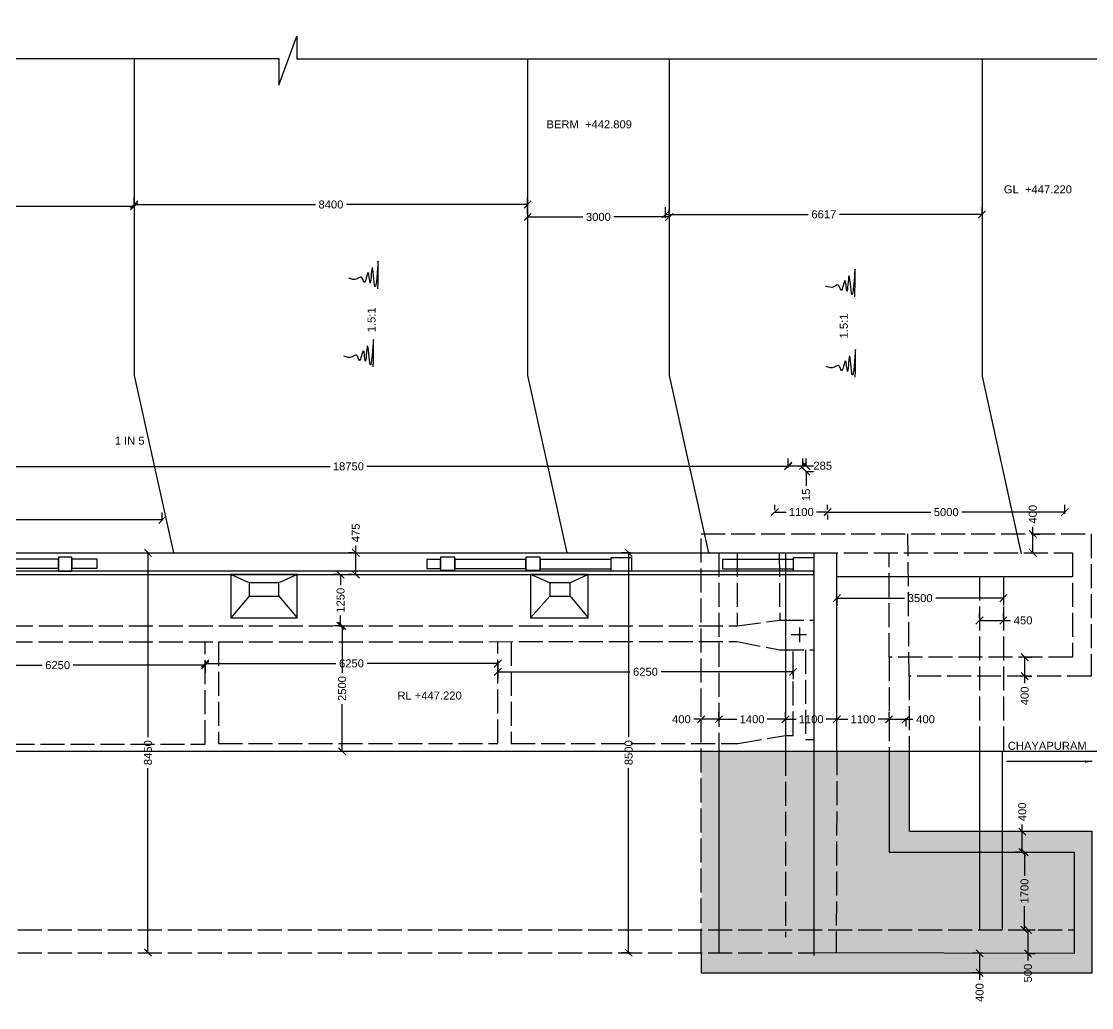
# Model space of a CAD drawing. Header units: metres. Extents: x 244 to 346, y 75 to 149.
# Drawn here: x 284.84 to 311.59, y 98.94 to 123.58 of the extents above; entities that cross this region are included whole.
import ezdxf

# ---------------------------------------------------------------- set-up
doc = ezdxf.new("R2010")
doc.units = ezdxf.units.M
doc.header["$MEASUREMENT"] = 0
doc.linetypes.add('ACAD_ISO02W100', pattern=[15, 12, -3])
doc.layers.add('DRAWING', color=7, linetype='Continuous')
doc.styles.get("Standard").update_dxf_attribs({"font": 'ARIAL_1.TTF', "height": 0.2})
doc.dimstyles.get("Standard").update_dxf_attribs({"dimtxt": 0.2, "dimasz": 0.18, "dimexe": 0.18, "dimexo": 0.0625, "dimgap": 0.09, "dimtad": 0, "dimdec": 4, "dimzin": 0, "dimdsep": 46, "dimtxsty": 'Standard', "dimblk": 'OBLIQUE', "dimcen": 0.09, "dimclrt": 256, "dimadec": 0, "dimazin": 0, "dimtfac": 1, "dimtdec": 4, "dimtofl": 0, "dimtmove": 0, "dimatfit": 3, "dimfxl": 0, "dimtolj": 1, "dimtzin": 0, "dimarcsym": 0})
picture_1 = doc.add_image_def('image1.jpg', size_in_pixel=(6726, 4650))
pattern_1 = [(130, (563.50308, 0), (-0.3586301, -0.03137607), [0.0375, -0.4125]), (185, (563.5031, 0), (0.06937567, 0.37609607), [0.03, -0.33]), (79.5486, (563.4732, -0.0026), (-0.2892547, 0.34471977), [0.0318701, -0.35057106]), (133.8158, (563.5031, 0.1), (-0.5336205, -0.0827595), [0.05625, -0.61875]), (83.3644, (563.4586, 0.0931), (-0.4673314, 0.4870589), [0.0478051, -0.5258565]), (188.8158, (563.5031, 0.1), (-0.467331, 0.4870593), [0.045, -0.495]), (159, (563.45308, 0.075), (-0.29845353, -0.20130945), [0.0375, -0.4125]), (214, (563.4531, 0.075), (-0.12165767, 0.362575), [0.03, -0.33]), (108.5486, (563.4282, 0.05822), (-0.4201113, 0.16126525), [0.0318701, -0.35057106]), (142.5, (563.50308, 0), (-0.00607993, 0.166446927), [0, -0.326, 0, -0.335, 0, -0.33125]), (172.5, (563.50308, 0), (-0.13153477, 0.19720586), [0, -0.191, 0, -0.3185, 0, -0.12625]), (212.5, (563.61458, 0), (-0.26691122, -0.011277436), [0, -0.125, 0, -0.39, 0, -0.5175]), (222.5, (563.66458, 0), (-0.29159308, 0.0500525), [0, -0.1625, 0, -0.259, 0, -0.3675])]

# ---------------------------------------------------------------- blocks, each defined once
blk = doc.blocks.new('_Oblique')
at = {"color": 0, "linetype": 'ByBlock', "lineweight": -2}
blk.add_line((-0.5, -0.5), (0.5, 0.5), dxfattribs=at)
blk = doc.blocks.new('*D211')
at = {"layer": 'Defpoints', "color": 0}
for p in [(275.844, 118.961), (287.659, 118.961), (287.659, 118.961)]:
    blk.add_point(p, dxfattribs=at)
at = {"layer": 'DRAWING', "color": 0, "lineweight": -2}
for p, q in [((275.844, 119.024), (275.844, 119.141)), ((287.659, 119.024), (287.659, 119.141)), ((275.844, 118.961), (281.295, 118.961)), ((287.659, 118.961), (282.208, 118.961))]:
    blk.add_line(p, q, dxfattribs=at)
at = {"layer": 'DRAWING', "color": 0, "lineweight": -2, "xscale": 0.18, "yscale": 0.18, "zscale": 0.18, "rotation": 180}
blk.add_blockref('_Oblique', (275.844, 118.961), dxfattribs=at)
at = {"layer": 'DRAWING', "color": 0, "lineweight": -2, "xscale": 0.18, "yscale": 0.18, "zscale": 0.18}
blk.add_blockref('_Oblique', (287.659, 118.961), dxfattribs=at)
at = {"layer": 'DRAWING', "insert": (281.752, 118.961), "char_height": 0.2, "attachment_point": 5}
blk.add_mtext('\\A1;10000', dxfattribs=at)
blk = doc.blocks.new('*D212')
at = {"layer": 'Defpoints', "color": 0}
for p in [(287.659, 118.961), (297.491, 119.006), (297.491, 118.696)]:
    blk.add_point(p, dxfattribs=at)
at = {"layer": 'DRAWING', "color": 0, "lineweight": -2}
for p, q in [((287.659, 119.024), (287.659, 119.186)), ((297.491, 118.758), (297.491, 119.186)), ((287.659, 119.006), (292.187, 119.006)), ((297.491, 119.006), (292.963, 119.006))]:
    blk.add_line(p, q, dxfattribs=at)
at = {"layer": 'DRAWING', "color": 0, "lineweight": -2, "xscale": 0.18, "yscale": 0.18, "zscale": 0.18, "rotation": 180}
blk.add_blockref('_Oblique', (287.659, 119.006), dxfattribs=at)
at = {"layer": 'DRAWING', "color": 0, "lineweight": -2, "xscale": 0.18, "yscale": 0.18, "zscale": 0.18}
blk.add_blockref('_Oblique', (297.491, 119.006), dxfattribs=at)
at = {"layer": 'DRAWING', "insert": (292.575, 119.006), "char_height": 0.2, "attachment_point": 5}
blk.add_mtext('\\A1;8400', dxfattribs=at)
blk = doc.blocks.new('*D213')
at = {"layer": 'Defpoints', "color": 0}
for p in [(297.491, 118.972), (301.03, 118.696), (301.03, 118.696)]:
    blk.add_point(p, dxfattribs=at)
at = {"layer": 'DRAWING', "color": 0, "lineweight": -2}
for p, q in [((297.491, 118.91), (297.491, 118.516)), ((301.03, 118.758), (301.03, 118.876)), ((297.491, 118.696), (298.872, 118.696)), ((301.03, 118.696), (299.649, 118.696))]:
    blk.add_line(p, q, dxfattribs=at)
at = {"layer": 'DRAWING', "color": 0, "lineweight": -2, "xscale": 0.18, "yscale": 0.18, "zscale": 0.18, "rotation": 180}
blk.add_blockref('_Oblique', (297.491, 118.696), dxfattribs=at)
at = {"layer": 'DRAWING', "color": 0, "lineweight": -2, "xscale": 0.18, "yscale": 0.18, "zscale": 0.18}
blk.add_blockref('_Oblique', (301.03, 118.696), dxfattribs=at)
at = {"layer": 'DRAWING', "insert": (299.26, 118.696), "char_height": 0.2, "attachment_point": 5}
blk.add_mtext('\\A1;3000', dxfattribs=at)
blk = doc.blocks.new('*D215')
at = {"layer": 'Defpoints', "color": 0}
for p in [(308.847, 118.761), (300.94, 118.606), (308.847, 118.667)]:
    blk.add_point(p, dxfattribs=at)
at = {"layer": 'DRAWING', "color": 0, "lineweight": -2}
for p, q in [((300.94, 118.668), (300.94, 118.941)), ((300.94, 118.761), (304.505, 118.761)), ((308.847, 118.761), (305.283, 118.761)), ((308.847, 118.729), (308.847, 118.941))]:
    blk.add_line(p, q, dxfattribs=at)
at = {"layer": 'DRAWING', "color": 0, "lineweight": -2, "xscale": 0.18, "yscale": 0.18, "zscale": 0.18, "rotation": 180}
blk.add_blockref('_Oblique', (300.94, 118.761), dxfattribs=at)
at = {"layer": 'DRAWING', "color": 0, "lineweight": -2, "xscale": 0.18, "yscale": 0.18, "zscale": 0.18}
blk.add_blockref('_Oblique', (308.847, 118.761), dxfattribs=at)
at = {"layer": 'DRAWING', "insert": (304.894, 118.761), "char_height": 0.2, "attachment_point": 5}
blk.add_mtext('\\A1;6617', dxfattribs=at)
blk = doc.blocks.new('*D222')
at = {"layer": 'Defpoints', "color": 0}
for p in [(282.02, 112.454), (304.003, 112.464), (304.003, 112.377)]:
    blk.add_point(p, dxfattribs=at)
at = {"layer": 'DRAWING', "color": 0, "lineweight": -2}
for p, q in [((282.02, 112.516), (282.02, 112.644)), ((304.003, 112.439), (304.003, 112.644)), ((282.02, 112.464), (292.555, 112.464)), ((304.003, 112.464), (293.469, 112.464))]:
    blk.add_line(p, q, dxfattribs=at)
at = {"layer": 'DRAWING', "color": 0, "lineweight": -2, "xscale": 0.18, "yscale": 0.18, "zscale": 0.18, "rotation": 180}
blk.add_blockref('_Oblique', (282.02, 112.464), dxfattribs=at)
at = {"layer": 'DRAWING', "color": 0, "lineweight": -2, "xscale": 0.18, "yscale": 0.18, "zscale": 0.18}
blk.add_blockref('_Oblique', (304.003, 112.464), dxfattribs=at)
at = {"layer": 'DRAWING', "insert": (293.012, 112.464), "char_height": 0.2, "attachment_point": 5}
blk.add_mtext('\\A1;18750', dxfattribs=at)
blk = doc.blocks.new('*D223')
at = {"layer": 'Defpoints', "color": 0}
for p in [(304.003, 112.439), (304.373, 112.48), (304.373, 112.37)]:
    blk.add_point(p, dxfattribs=at)
at = {"layer": 'DRAWING', "color": 0, "lineweight": -2}
for p, q in [((304.003, 112.502), (304.003, 112.66)), ((304.373, 112.432), (304.373, 112.66)), ((304.003, 112.48), (304.373, 112.48)), ((304.373, 112.48), (304.553, 112.48))]:
    blk.add_line(p, q, dxfattribs=at)
at = {"layer": 'DRAWING', "color": 0, "lineweight": -2, "xscale": 0.18, "yscale": 0.18, "zscale": 0.18, "rotation": 180}
blk.add_blockref('_Oblique', (304.003, 112.48), dxfattribs=at)
at = {"layer": 'DRAWING', "color": 0, "lineweight": -2, "xscale": 0.18, "yscale": 0.18, "zscale": 0.18}
blk.add_blockref('_Oblique', (304.373, 112.48), dxfattribs=at)
at = {"layer": 'DRAWING', "insert": (304.866, 112.48), "char_height": 0.2, "attachment_point": 5}
blk.add_mtext('\\A1;285', dxfattribs=at)
blk = doc.blocks.new('*D224')
at = {"layer": 'Defpoints', "color": 0}
for p in [(304.373, 112.48), (304.375, 112.338), (304.453, 112.338)]:
    blk.add_point(p, dxfattribs=at)
at = {"layer": 'DRAWING', "color": 0, "lineweight": -2}
for p, q in [((304.453, 112.48), (304.453, 112.66)), ((304.435, 112.48), (304.633, 112.48)), ((304.437, 112.338), (304.633, 112.338)), ((304.453, 112.338), (304.453, 111.978))]:
    blk.add_line(p, q, dxfattribs=at)
at = {"layer": 'DRAWING', "color": 0, "lineweight": -2, "xscale": 0.18, "yscale": 0.18, "zscale": 0.18}
for p, rotation in [((304.453, 112.48), 270), ((304.453, 112.338), 90)]:
    blk.add_blockref('_Oblique', p, dxfattribs=dict(at, rotation=rotation))
at = {"layer": 'DRAWING', "insert": (304.453, 111.754), "char_height": 0.2, "attachment_point": 5, "rotation": 90}
blk.add_mtext('\\A1;15', dxfattribs=at)
blk = doc.blocks.new('*D225')
at = {"layer": 'Defpoints', "color": 0}
for p in [(303.671, 111.308), (304.989, 111.323), (304.989, 111.323)]:
    blk.add_point(p, dxfattribs=at)
at = {"layer": 'DRAWING', "color": 0, "lineweight": -2}
for p, q in [((303.671, 111.37), (303.671, 111.503)), ((303.671, 111.323), (303.951, 111.323)), ((304.989, 111.323), (304.709, 111.323)), ((304.989, 111.385), (304.989, 111.503))]:
    blk.add_line(p, q, dxfattribs=at)
at = {"layer": 'DRAWING', "color": 0, "lineweight": -2, "xscale": 0.18, "yscale": 0.18, "zscale": 0.18, "rotation": 180}
blk.add_blockref('_Oblique', (303.671, 111.323), dxfattribs=at)
at = {"layer": 'DRAWING', "color": 0, "lineweight": -2, "xscale": 0.18, "yscale": 0.18, "zscale": 0.18}
blk.add_blockref('_Oblique', (304.989, 111.323), dxfattribs=at)
at = {"layer": 'DRAWING', "insert": (304.33, 111.323), "char_height": 0.2, "attachment_point": 5}
blk.add_mtext('\\A1;1100', dxfattribs=at)
blk = doc.blocks.new('*D226')
at = {"layer": 'Defpoints', "color": 0}
for p in [(304.989, 111.323), (310.917, 111.321), (310.917, 111.218)]:
    blk.add_point(p, dxfattribs=at)
at = {"layer": 'DRAWING', "color": 0, "lineweight": -2}
for p, q in [((304.989, 111.321), (307.565, 111.321)), ((310.917, 111.321), (308.341, 111.321)), ((310.917, 111.28), (310.917, 111.501)), ((304.989, 111.26), (304.989, 111.141))]:
    blk.add_line(p, q, dxfattribs=at)
at = {"layer": 'DRAWING', "color": 0, "lineweight": -2, "xscale": 0.18, "yscale": 0.18, "zscale": 0.18, "rotation": 180}
blk.add_blockref('_Oblique', (304.989, 111.321), dxfattribs=at)
at = {"layer": 'DRAWING', "color": 0, "lineweight": -2, "xscale": 0.18, "yscale": 0.18, "zscale": 0.18}
blk.add_blockref('_Oblique', (310.917, 111.321), dxfattribs=at)
at = {"layer": 'DRAWING', "insert": (307.953, 111.321), "char_height": 0.2, "attachment_point": 5}
blk.add_mtext('\\A1;5000', dxfattribs=at)
blk = doc.blocks.new('*D227')
at = {"layer": 'Defpoints', "color": 0}
for p in [(310.06, 110.774), (310.115, 110.774), (310.085, 110.306)]:
    blk.add_point(p, dxfattribs=at)
at = {"layer": 'DRAWING', "color": 0, "lineweight": -2}
for p, q in [((310.115, 110.774), (310.115, 110.954)), ((310.115, 110.306), (310.115, 110.774)), ((310.123, 110.774), (310.295, 110.774)), ((310.147, 110.306), (310.295, 110.306))]:
    blk.add_line(p, q, dxfattribs=at)
at = {"layer": 'DRAWING', "color": 0, "lineweight": -2, "xscale": 0.18, "yscale": 0.18, "zscale": 0.18}
for p, rotation in [((310.115, 110.774), 90), ((310.115, 110.306), 270)]:
    blk.add_blockref('_Oblique', p, dxfattribs=dict(at, rotation=rotation))
at = {"layer": 'DRAWING', "insert": (310.115, 111.269), "char_height": 0.2, "attachment_point": 5, "rotation": 90}
blk.add_mtext('\\A1;400', dxfattribs=at)
blk = doc.blocks.new('*D228')
at = {"layer": 'Defpoints', "color": 0}
for p in [(308.784, 108.616), (309.381, 108.616), (309.381, 108.616)]:
    blk.add_point(p, dxfattribs=at)
at = {"layer": 'DRAWING', "color": 0, "lineweight": -2}
for p, q in [((308.784, 108.679), (308.784, 108.796)), ((308.784, 108.616), (309.381, 108.616)), ((309.381, 108.679), (309.381, 108.796)), ((309.381, 108.616), (309.561, 108.616))]:
    blk.add_line(p, q, dxfattribs=at)
at = {"layer": 'DRAWING', "color": 0, "lineweight": -2, "xscale": 0.18, "yscale": 0.18, "zscale": 0.18, "rotation": 180}
blk.add_blockref('_Oblique', (308.784, 108.616), dxfattribs=at)
at = {"layer": 'DRAWING', "color": 0, "lineweight": -2, "xscale": 0.18, "yscale": 0.18, "zscale": 0.18}
blk.add_blockref('_Oblique', (309.381, 108.616), dxfattribs=at)
at = {"layer": 'DRAWING', "insert": (309.875, 108.616), "char_height": 0.2, "attachment_point": 5}
blk.add_mtext('\\A1;450', dxfattribs=at)
blk = doc.blocks.new('*D229')
at = {"layer": 'Defpoints', "color": 0}
for p in [(305.221, 109.227), (305.221, 109.172), (309.381, 109.227)]:
    blk.add_point(p, dxfattribs=at)
at = {"layer": 'DRAWING', "color": 0, "lineweight": -2}
for p, q in [((305.221, 109.172), (306.913, 109.172)), ((305.221, 109.165), (305.221, 108.992)), ((309.381, 109.172), (307.689, 109.172)), ((309.381, 109.165), (309.381, 108.992))]:
    blk.add_line(p, q, dxfattribs=at)
at = {"layer": 'DRAWING', "color": 0, "lineweight": -2, "xscale": 0.18, "yscale": 0.18, "zscale": 0.18, "rotation": 180}
blk.add_blockref('_Oblique', (305.221, 109.172), dxfattribs=at)
at = {"layer": 'DRAWING', "color": 0, "lineweight": -2, "xscale": 0.18, "yscale": 0.18, "zscale": 0.18}
blk.add_blockref('_Oblique', (309.381, 109.172), dxfattribs=at)
at = {"layer": 'DRAWING', "insert": (307.301, 109.172), "char_height": 0.2, "attachment_point": 5}
blk.add_mtext('\\A1;3500', dxfattribs=at)
blk = doc.blocks.new('*D230')
at = {"layer": 'Defpoints', "color": 0}
for p in [(309.863, 107.7), (309.863, 107.225), (309.913, 107.225)]:
    blk.add_point(p, dxfattribs=at)
at = {"layer": 'DRAWING', "color": 0, "lineweight": -2}
for p, q in [((309.913, 107.7), (309.913, 107.225)), ((309.926, 107.7), (310.093, 107.7)), ((309.913, 107.225), (309.913, 107.045)), ((309.926, 107.225), (310.093, 107.225))]:
    blk.add_line(p, q, dxfattribs=at)
at = {"layer": 'DRAWING', "color": 0, "lineweight": -2, "xscale": 0.18, "yscale": 0.18, "zscale": 0.18}
for p, rotation in [((309.913, 107.7), 90), ((309.913, 107.225), 270)]:
    blk.add_blockref('_Oblique', p, dxfattribs=dict(at, rotation=rotation))
at = {"layer": 'DRAWING', "insert": (309.913, 106.73), "char_height": 0.2, "attachment_point": 5, "rotation": 90}
blk.add_mtext('\\A1;400', dxfattribs=at)
blk = doc.blocks.new('*D231')
at = {"layer": 'Defpoints', "color": 0}
for p in [(306.524, 106.216), (306.941, 106.239), (306.941, 106.145)]:
    blk.add_point(p, dxfattribs=at)
at = {"layer": 'DRAWING', "color": 0, "lineweight": -2}
for p, q in [((306.524, 106.153), (306.524, 105.965)), ((306.524, 106.145), (306.941, 106.145)), ((306.941, 106.177), (306.941, 105.965)), ((306.941, 106.145), (307.121, 106.145))]:
    blk.add_line(p, q, dxfattribs=at)
at = {"layer": 'DRAWING', "color": 0, "lineweight": -2, "xscale": 0.18, "yscale": 0.18, "zscale": 0.18, "rotation": 180}
blk.add_blockref('_Oblique', (306.524, 106.145), dxfattribs=at)
at = {"layer": 'DRAWING', "color": 0, "lineweight": -2, "xscale": 0.18, "yscale": 0.18, "zscale": 0.18}
blk.add_blockref('_Oblique', (306.941, 106.145), dxfattribs=at)
at = {"layer": 'DRAWING', "insert": (307.436, 106.145), "char_height": 0.2, "attachment_point": 5}
blk.add_mtext('\\A1;400', dxfattribs=at)
blk = doc.blocks.new('*D232')
at = {"layer": 'Defpoints', "color": 0}
for p in [(305.221, 106.145), (305.221, 106.145), (306.524, 106.145)]:
    blk.add_point(p, dxfattribs=at)
at = {"layer": 'DRAWING', "color": 0, "lineweight": -2}
for p, q in [((305.221, 106.207), (305.221, 106.325)), ((306.524, 106.207), (306.524, 106.325)), ((305.221, 106.145), (305.494, 106.145)), ((306.524, 106.145), (306.252, 106.145))]:
    blk.add_line(p, q, dxfattribs=at)
at = {"layer": 'DRAWING', "color": 0, "lineweight": -2, "xscale": 0.18, "yscale": 0.18, "zscale": 0.18, "rotation": 180}
blk.add_blockref('_Oblique', (305.221, 106.145), dxfattribs=at)
at = {"layer": 'DRAWING', "color": 0, "lineweight": -2, "xscale": 0.18, "yscale": 0.18, "zscale": 0.18}
blk.add_blockref('_Oblique', (306.524, 106.145), dxfattribs=at)
at = {"layer": 'DRAWING', "insert": (305.873, 106.145), "char_height": 0.2, "attachment_point": 5}
blk.add_mtext('\\A1;1100', dxfattribs=at)
blk = doc.blocks.new('*D233')
at = {"layer": 'Defpoints', "color": 0}
for p in [(303.934, 106.145), (303.934, 106.145), (305.221, 106.145)]:
    blk.add_point(p, dxfattribs=at)
at = {"layer": 'DRAWING', "color": 0, "lineweight": -2}
for p, q in [((303.934, 106.207), (303.934, 106.325)), ((305.221, 106.207), (305.221, 106.325)), ((303.934, 106.145), (304.199, 106.145)), ((305.221, 106.145), (304.956, 106.145))]:
    blk.add_line(p, q, dxfattribs=at)
at = {"layer": 'DRAWING', "color": 0, "lineweight": -2, "xscale": 0.18, "yscale": 0.18, "zscale": 0.18, "rotation": 180}
blk.add_blockref('_Oblique', (303.934, 106.145), dxfattribs=at)
at = {"layer": 'DRAWING', "color": 0, "lineweight": -2, "xscale": 0.18, "yscale": 0.18, "zscale": 0.18}
blk.add_blockref('_Oblique', (305.221, 106.145), dxfattribs=at)
at = {"layer": 'DRAWING', "insert": (304.577, 106.145), "char_height": 0.2, "attachment_point": 5}
blk.add_mtext('\\A1;1100', dxfattribs=at)
blk = doc.blocks.new('*D234')
at = {"layer": 'Defpoints', "color": 0}
for p in [(302.269, 106.145), (302.269, 106.145), (303.934, 106.145)]:
    blk.add_point(p, dxfattribs=at)
at = {"layer": 'DRAWING', "color": 0, "lineweight": -2}
for p, q in [((302.269, 106.207), (302.269, 106.325)), ((303.934, 106.207), (303.934, 106.325)), ((302.269, 106.145), (302.722, 106.145)), ((303.934, 106.145), (303.48, 106.145))]:
    blk.add_line(p, q, dxfattribs=at)
at = {"layer": 'DRAWING', "color": 0, "lineweight": -2, "xscale": 0.18, "yscale": 0.18, "zscale": 0.18, "rotation": 180}
blk.add_blockref('_Oblique', (302.269, 106.145), dxfattribs=at)
at = {"layer": 'DRAWING', "color": 0, "lineweight": -2, "xscale": 0.18, "yscale": 0.18, "zscale": 0.18}
blk.add_blockref('_Oblique', (303.934, 106.145), dxfattribs=at)
at = {"layer": 'DRAWING', "insert": (303.101, 106.145), "char_height": 0.2, "attachment_point": 5}
blk.add_mtext('\\A1;1400', dxfattribs=at)
blk = doc.blocks.new('*D235')
at = {"layer": 'Defpoints', "color": 0}
for p in [(301.829, 106.145), (301.829, 106.145), (302.269, 106.145)]:
    blk.add_point(p, dxfattribs=at)
at = {"layer": 'DRAWING', "color": 0, "lineweight": -2}
for p, q in [((301.829, 106.207), (301.829, 106.325)), ((302.269, 106.207), (302.269, 106.325)), ((301.829, 106.145), (301.649, 106.145)), ((302.269, 106.145), (301.829, 106.145))]:
    blk.add_line(p, q, dxfattribs=at)
at = {"layer": 'DRAWING', "color": 0, "lineweight": -2, "xscale": 0.18, "yscale": 0.18, "zscale": 0.18, "rotation": 180}
blk.add_blockref('_Oblique', (301.829, 106.145), dxfattribs=at)
at = {"layer": 'DRAWING', "color": 0, "lineweight": -2, "xscale": 0.18, "yscale": 0.18, "zscale": 0.18}
blk.add_blockref('_Oblique', (302.269, 106.145), dxfattribs=at)
at = {"layer": 'DRAWING', "insert": (301.334, 106.145), "char_height": 0.2, "attachment_point": 5}
blk.add_mtext('\\A1;400', dxfattribs=at)
blk = doc.blocks.new('*D236')
at = {"layer": 'Defpoints', "color": 0}
for p in [(309.854, 103.338), (309.854, 103.338), (309.854, 102.827)]:
    blk.add_point(p, dxfattribs=at)
at = {"layer": 'DRAWING', "color": 0, "lineweight": -2}
for p, q in [((309.854, 103.338), (309.854, 103.518)), ((309.791, 103.338), (309.674, 103.338)), ((309.854, 102.827), (309.854, 103.338)), ((309.791, 102.827), (309.674, 102.827))]:
    blk.add_line(p, q, dxfattribs=at)
at = {"layer": 'DRAWING', "color": 0, "lineweight": -2, "xscale": 0.18, "yscale": 0.18, "zscale": 0.18}
for p, rotation in [((309.854, 103.338), 90), ((309.854, 102.827), 270)]:
    blk.add_blockref('_Oblique', p, dxfattribs=dict(at, rotation=rotation))
at = {"layer": 'DRAWING', "insert": (309.854, 103.833), "char_height": 0.2, "attachment_point": 5, "rotation": 90}
blk.add_mtext('\\A1;400', dxfattribs=at)
blk = doc.blocks.new('*D237')
at = {"layer": 'Defpoints', "color": 0}
for p in [(309.854, 102.827), (309.854, 100.884), (309.91, 100.884)]:
    blk.add_point(p, dxfattribs=at)
at = {"layer": 'DRAWING', "color": 0, "lineweight": -2}
for p, q in [((309.91, 102.827), (309.91, 102.234)), ((309.916, 102.827), (310.09, 102.827)), ((309.91, 100.884), (309.91, 101.477)), ((309.916, 100.884), (310.09, 100.884))]:
    blk.add_line(p, q, dxfattribs=at)
at = {"layer": 'DRAWING', "color": 0, "lineweight": -2, "xscale": 0.18, "yscale": 0.18, "zscale": 0.18}
for p, rotation in [((309.91, 102.827), 90), ((309.91, 100.884), 270)]:
    blk.add_blockref('_Oblique', p, dxfattribs=dict(at, rotation=rotation))
at = {"layer": 'DRAWING', "insert": (309.91, 101.855), "char_height": 0.2, "attachment_point": 5, "rotation": 90}
blk.add_mtext('\\A1;1700', dxfattribs=at)
blk = doc.blocks.new('*D238')
at = {"layer": 'Defpoints', "color": 0}
for p in [(309.91, 100.884), (309.907, 100.295), (309.996, 100.295)]:
    blk.add_point(p, dxfattribs=at)
at = {"layer": 'DRAWING', "color": 0, "lineweight": -2}
for p, q in [((309.972, 100.884), (310.176, 100.884)), ((309.996, 100.884), (309.996, 100.295)), ((309.97, 100.295), (310.176, 100.295)), ((309.996, 100.295), (309.996, 100.115))]:
    blk.add_line(p, q, dxfattribs=at)
at = {"layer": 'DRAWING', "color": 0, "lineweight": -2, "xscale": 0.18, "yscale": 0.18, "zscale": 0.18}
for p, rotation in [((309.996, 100.884), 90), ((309.996, 100.295), 270)]:
    blk.add_blockref('_Oblique', p, dxfattribs=dict(at, rotation=rotation))
at = {"layer": 'DRAWING', "insert": (309.996, 99.804), "char_height": 0.2, "attachment_point": 5, "rotation": 90}
blk.add_mtext('\\A1;500', dxfattribs=at)
blk = doc.blocks.new('*D239')
at = {"layer": 'Defpoints', "color": 0}
for p in [(308.931, 100.298), (308.787, 99.812), (308.931, 99.812)]:
    blk.add_point(p, dxfattribs=at)
at = {"layer": 'DRAWING', "color": 0, "lineweight": -2}
for p, q in [((308.869, 100.298), (308.607, 100.298)), ((308.787, 100.298), (308.787, 99.812)), ((308.869, 99.812), (308.607, 99.812)), ((308.787, 99.812), (308.787, 99.632))]:
    blk.add_line(p, q, dxfattribs=at)
at = {"layer": 'DRAWING', "color": 0, "lineweight": -2, "xscale": 0.18, "yscale": 0.18, "zscale": 0.18}
for p, rotation in [((308.787, 100.298), 90), ((308.787, 99.812), 270)]:
    blk.add_blockref('_Oblique', p, dxfattribs=dict(at, rotation=rotation))
at = {"layer": 'DRAWING', "insert": (308.787, 99.318), "char_height": 0.2, "attachment_point": 5, "rotation": 90}
blk.add_mtext('\\A1;400', dxfattribs=at)
blk = doc.blocks.new('*D242')
at = {"layer": 'Defpoints', "color": 0}
for p in [(300.122, 110.306), (300.016, 100.314), (300.122, 100.314)]:
    blk.add_point(p, dxfattribs=at)
at = {"layer": 'DRAWING', "color": 0, "lineweight": -2}
for p, q in [((300.059, 110.306), (299.836, 110.306)), ((300.016, 110.306), (300.016, 105.699)), ((300.016, 100.314), (300.016, 104.922)), ((300.059, 100.314), (299.836, 100.314))]:
    blk.add_line(p, q, dxfattribs=at)
at = {"layer": 'DRAWING', "color": 0, "lineweight": -2, "xscale": 0.18, "yscale": 0.18, "zscale": 0.18}
for p, rotation in [((300.016, 110.306), 90), ((300.016, 100.314), 270)]:
    blk.add_blockref('_Oblique', p, dxfattribs=dict(at, rotation=rotation))
at = {"layer": 'DRAWING', "insert": (300.016, 105.31), "char_height": 0.2, "attachment_point": 5, "rotation": 90}
blk.add_mtext('\\A1;8500', dxfattribs=at)
blk = doc.blocks.new('*D243')
at = {"layer": 'Defpoints', "color": 0}
for p in [(296.747, 107.464), (304.126, 107.388), (304.126, 107.331)]:
    blk.add_point(p, dxfattribs=at)
at = {"layer": 'DRAWING', "color": 0, "lineweight": -2}
for p, q in [((296.747, 107.401), (296.747, 107.151)), ((296.747, 107.331), (300.048, 107.331)), ((304.126, 107.331), (300.826, 107.331)), ((304.126, 107.326), (304.126, 107.151))]:
    blk.add_line(p, q, dxfattribs=at)
at = {"layer": 'DRAWING', "color": 0, "lineweight": -2, "xscale": 0.18, "yscale": 0.18, "zscale": 0.18, "rotation": 180}
blk.add_blockref('_Oblique', (296.747, 107.331), dxfattribs=at)
at = {"layer": 'DRAWING', "color": 0, "lineweight": -2, "xscale": 0.18, "yscale": 0.18, "zscale": 0.18}
blk.add_blockref('_Oblique', (304.126, 107.331), dxfattribs=at)
at = {"layer": 'DRAWING', "insert": (300.437, 107.331), "char_height": 0.2, "attachment_point": 5}
blk.add_mtext('\\A1;6250', dxfattribs=at)
blk = doc.blocks.new('*D245')
at = {"layer": 'Defpoints', "color": 0}
for p in [(293.197, 110.306), (293.197, 110.306), (293.197, 109.76)]:
    blk.add_point(p, dxfattribs=at)
at = {"layer": 'DRAWING', "color": 0, "lineweight": -2}
for p, q in [((293.197, 110.306), (293.197, 110.486)), ((293.134, 110.306), (293.017, 110.306)), ((293.197, 109.76), (293.197, 110.306)), ((293.134, 109.76), (293.017, 109.76))]:
    blk.add_line(p, q, dxfattribs=at)
at = {"layer": 'DRAWING', "color": 0, "lineweight": -2, "xscale": 0.18, "yscale": 0.18, "zscale": 0.18}
for p, rotation in [((293.197, 110.306), 90), ((293.197, 109.76), 270)]:
    blk.add_blockref('_Oblique', p, dxfattribs=dict(at, rotation=rotation))
at = {"layer": 'DRAWING', "insert": (293.197, 110.802), "char_height": 0.2, "attachment_point": 5, "rotation": 90}
blk.add_mtext('\\A1;475', dxfattribs=at)
blk = doc.blocks.new('*D247')
at = {"layer": 'Defpoints', "color": 0}
for p in [(292.817, 109.76), (292.848, 109.76), (292.848, 108.48)]:
    blk.add_point(p, dxfattribs=at)
at = {"layer": 'DRAWING', "color": 0, "lineweight": -2}
for p, q in [((292.786, 109.76), (292.637, 109.76)), ((292.817, 109.76), (292.817, 109.499)), ((292.817, 108.48), (292.817, 108.741)), ((292.786, 108.48), (292.637, 108.48))]:
    blk.add_line(p, q, dxfattribs=at)
at = {"layer": 'DRAWING', "color": 0, "lineweight": -2, "xscale": 0.18, "yscale": 0.18, "zscale": 0.18}
for p, rotation in [((292.817, 109.76), 90), ((292.817, 108.48), 270)]:
    blk.add_blockref('_Oblique', p, dxfattribs=dict(at, rotation=rotation))
at = {"layer": 'DRAWING', "insert": (292.817, 109.12), "char_height": 0.2, "attachment_point": 5, "rotation": 90}
blk.add_mtext('\\A1;1250', dxfattribs=at)
blk = doc.blocks.new('*D248')
at = {"layer": 'Defpoints', "color": 0}
for p in [(292.817, 108.48), (292.817, 105.346), (292.855, 105.346)]:
    blk.add_point(p, dxfattribs=at)
at = {"layer": 'DRAWING', "color": 0, "lineweight": -2}
for p, q in [((292.855, 108.48), (292.855, 107.303)), ((292.88, 108.48), (293.035, 108.48)), ((292.855, 105.346), (292.855, 106.523)), ((292.88, 105.346), (293.035, 105.346))]:
    blk.add_line(p, q, dxfattribs=at)
at = {"layer": 'DRAWING', "color": 0, "lineweight": -2, "xscale": 0.18, "yscale": 0.18, "zscale": 0.18}
for p, rotation in [((292.855, 108.48), 90), ((292.855, 105.346), 270)]:
    blk.add_blockref('_Oblique', p, dxfattribs=dict(at, rotation=rotation))
at = {"layer": 'DRAWING', "insert": (292.855, 106.913), "char_height": 0.2, "attachment_point": 5, "rotation": 90}
blk.add_mtext('\\A1;2500', dxfattribs=at)
blk = doc.blocks.new('*D249')
at = {"layer": 'Defpoints', "color": 0}
for p in [(289.43, 107.668), (289.43, 107.541), (296.747, 107.671)]:
    blk.add_point(p, dxfattribs=at)
at = {"layer": 'DRAWING', "color": 0, "lineweight": -2}
for p, q in [((289.43, 107.606), (289.43, 107.361)), ((289.43, 107.541), (292.7, 107.541)), ((296.747, 107.541), (293.477, 107.541)), ((296.747, 107.608), (296.747, 107.361))]:
    blk.add_line(p, q, dxfattribs=at)
at = {"layer": 'DRAWING', "color": 0, "lineweight": -2, "xscale": 0.18, "yscale": 0.18, "zscale": 0.18, "rotation": 180}
blk.add_blockref('_Oblique', (289.43, 107.541), dxfattribs=at)
at = {"layer": 'DRAWING', "color": 0, "lineweight": -2, "xscale": 0.18, "yscale": 0.18, "zscale": 0.18}
blk.add_blockref('_Oblique', (296.747, 107.541), dxfattribs=at)
at = {"layer": 'DRAWING', "insert": (293.089, 107.541), "char_height": 0.2, "attachment_point": 5}
blk.add_mtext('\\A1;6250', dxfattribs=at)
blk = doc.blocks.new('*D250')
at = {"layer": 'Defpoints', "color": 0}
for p in [(282.063, 107.541), (289.43, 107.541), (282.063, 107.498)]:
    blk.add_point(p, dxfattribs=at)
at = {"layer": 'DRAWING', "color": 0, "lineweight": -2}
for p, q in [((282.063, 107.498), (285.357, 107.498)), ((282.063, 107.479), (282.063, 107.318)), ((289.43, 107.498), (286.135, 107.498)), ((289.43, 107.479), (289.43, 107.318))]:
    blk.add_line(p, q, dxfattribs=at)
at = {"layer": 'DRAWING', "color": 0, "lineweight": -2, "xscale": 0.18, "yscale": 0.18, "zscale": 0.18, "rotation": 180}
blk.add_blockref('_Oblique', (282.063, 107.498), dxfattribs=at)
at = {"layer": 'DRAWING', "color": 0, "lineweight": -2, "xscale": 0.18, "yscale": 0.18, "zscale": 0.18}
blk.add_blockref('_Oblique', (289.43, 107.498), dxfattribs=at)
at = {"layer": 'DRAWING', "insert": (285.746, 107.498), "char_height": 0.2, "attachment_point": 5}
blk.add_mtext('\\A1;6250', dxfattribs=at)
blk = doc.blocks.new('*D251')
at = {"layer": 'Defpoints', "color": 0}
for p in [(287.894, 110.306), (287.894, 100.314), (288.003, 100.314)]:
    blk.add_point(p, dxfattribs=at)
at = {"layer": 'DRAWING', "color": 0, "lineweight": -2}
for p, q in [((287.956, 110.306), (288.183, 110.306)), ((288.003, 110.306), (288.003, 105.699)), ((288.003, 100.314), (288.003, 104.922)), ((287.956, 100.314), (288.183, 100.314))]:
    blk.add_line(p, q, dxfattribs=at)
at = {"layer": 'DRAWING', "color": 0, "lineweight": -2, "xscale": 0.18, "yscale": 0.18, "zscale": 0.18}
for p, rotation in [((288.003, 110.306), 90), ((288.003, 100.314), 270)]:
    blk.add_blockref('_Oblique', p, dxfattribs=dict(at, rotation=rotation))
at = {"layer": 'DRAWING', "insert": (288.003, 105.31), "char_height": 0.2, "attachment_point": 5, "rotation": 90}
blk.add_mtext('\\A1;8450', dxfattribs=at)
blk = doc.blocks.new('*D392')
at = {"layer": 'Defpoints', "color": 0}
for p in [(274.851, 111.138), (288.361, 111.131), (288.361, 111.068)]:
    blk.add_point(p, dxfattribs=at)
at = {"layer": 'DRAWING', "color": 0, "lineweight": -2}
for p, q in [((288.361, 111.13), (288.361, 111.311)), ((274.851, 111.131), (281.149, 111.131)), ((274.851, 111.075), (274.851, 110.951)), ((288.361, 111.131), (282.062, 111.131))]:
    blk.add_line(p, q, dxfattribs=at)
at = {"layer": 'DRAWING', "color": 0, "lineweight": -2, "xscale": 0.18, "yscale": 0.18, "zscale": 0.18, "rotation": 180}
blk.add_blockref('_Oblique', (274.851, 111.131), dxfattribs=at)
at = {"layer": 'DRAWING', "color": 0, "lineweight": -2, "xscale": 0.18, "yscale": 0.18, "zscale": 0.18}
blk.add_blockref('_Oblique', (288.361, 111.131), dxfattribs=at)
at = {"layer": 'DRAWING', "insert": (281.606, 111.131), "char_height": 0.2, "attachment_point": 5}
blk.add_mtext('\\A1;11500', dxfattribs=at)

msp = doc.modelspace()

# ---------------------------------------------------------------- hatches: boundary and pattern name
at = {"layer": 'DRAWING'}
h = msp.add_hatch(dxfattribs=at)
h.set_pattern_fill('AR-CONC', color=256, scale=0.05, style=0)
h.set_pattern_definition(pattern_1)
h.paths.add_polyline_path([(301.82912, 105.3457), (303.93382, 105.3457), (303.93382, 105.33636), (303.93382, 100.88402), (301.82912, 100.88402)])
h.paths.add_polyline_path([(303.93382, 105.33636), (303.93382, 105.3457), (304.64186, 105.3457), (304.64186, 100.88402), (303.93382, 100.88402)])
h.paths.add_polyline_path([(304.64186, 105.3457), (305.22113, 105.3457), (305.20495, 100.88402), (304.64186, 100.88402)])
h.paths.add_polyline_path([(305.22113, 105.3457), (306.52426, 105.3457), (306.52426, 102.82682), (308.78415, 102.82682), (308.78415, 100.88402), (305.20495, 100.88402)])
h.paths.add_polyline_path([(306.52426, 105.3457), (307.03656, 105.3457), (307.03656, 103.33814), (308.78415, 103.33814), (308.78415, 102.82682), (306.52426, 102.82682)])
h.paths.add_polyline_path([(308.78415, 103.33814), (309.34875, 103.33814), (309.34875, 102.82682), (308.78415, 102.82682)], flags=17)
h.paths.add_polyline_path([(308.78415, 102.82682), (309.34875, 102.82682), (309.34875, 100.88402), (308.78415, 100.88402)], flags=17)
h.paths.add_polyline_path([(309.34875, 103.33814), (311.59871, 103.33814), (311.59871, 99.81213), (301.82912, 99.81213), (301.82912, 100.31397), (304.64186, 100.31397), (311.1468, 100.29038), (311.1468, 102.82682), (309.34875, 102.82682)])
h = msp.add_hatch(dxfattribs=at)
h.set_pattern_fill('AR-CONC', color=256, scale=0.05, style=0)
h.set_pattern_definition(pattern_1)
h.paths.add_polyline_path([(309.34875, 100.88402), (311.1468, 100.88402), (311.1468, 102.82682), (309.34875, 102.82682)])
h.paths.add_polyline_path([(311.1468, 100.29038), (311.1468, 100.88402), (305.20495, 100.88402), (305.20288, 100.31194)])
h.paths.add_polyline_path([(305.20288, 100.31194), (305.20495, 100.88402), (304.64186, 100.88402), (304.64186, 100.31397)])
h.paths.add_polyline_path([(304.64186, 100.31397), (304.64186, 100.88402), (301.82912, 100.88402), (301.82912, 100.31397)])

# ---------------------------------------------------------------- linework, layer by layer
for points in [[(281.75154, 122.65469), (291.27737, 122.65469), (291.27737, 121.99029), (291.71938, 123.21281), (291.71938, 122.644), (314.27282, 122.644)], [(287.65926, 122.65469), (287.65926, 114.73718), (288.63717, 110.30619)], [(297.49067, 122.65469), (297.49067, 114.73718), (298.46858, 110.30619)], [(301.02996, 122.65469), (301.02996, 114.73718), (302.00787, 110.30619)], [(308.84745, 122.62528), (308.84745, 114.70777), (309.82536, 110.27678)], [(281.75154, 110.30619), (304.64186, 110.30619), (304.64186, 109.84971), (281.75154, 109.84971)], [(303.93382, 110.30619), (303.93382, 105.33636)], [(305.22113, 105.3457), (305.22113, 110.30619)], [(281.75154, 109.76002), (304.64186, 109.76002), (304.64186, 109.84971)], [(290.53256, 109.55758), (290.07754, 109.76002)], [(291.72923, 109.76002), (291.27243, 109.55758)], [(298.04245, 109.55758), (297.5616, 109.76002)], [(299.00757, 109.76002), (298.55077, 109.55758)], [(304.64186, 109.84971), (304.64186, 100.24542)], [(305.22113, 109.71459), (311.10579, 109.71459)], [(290.53256, 109.21797), (290.07754, 108.68284)], [(291.27243, 109.21797), (291.72923, 108.68284)], [(298.04245, 109.21797), (297.5616, 108.68284)], [(298.55077, 109.21797), (299.00757, 108.68284)], [(304.28853, 108.43458), (304.28853, 108.0698)], [(304.45751, 108.25219), (304.08138, 108.25219)], [(281.75154, 105.3457), (315.78225, 105.3457)], [(301.82912, 100.31397), (301.82912, 99.81213), (311.59871, 99.81213), (311.59871, 103.33814), (307.03656, 103.33814), (307.03656, 105.3457)], [(302.2685, 105.3457), (302.2685, 100.31397)], [(306.52426, 105.3457), (306.52426, 102.82682), (311.1468, 102.82682), (311.1468, 100.29038), (304.64186, 100.31397)], [(308.78415, 105.3457), (308.78415, 100.88402)], [(309.34875, 105.3457), (309.34875, 100.88402)]]:
    msp.add_lwpolyline(points, dxfattribs=at)
at = {"layer": 'DRAWING', "linetype": 'ACAD_ISO02W100', "ltscale": 0.05}
for points in [[(301.82912, 100.31397), (301.82912, 110.77485), (311.57865, 110.77485), (311.57865, 107.22482), (307.02495, 107.22482), (307.02495, 105.3457)], [(307.02495, 107.22482), (306.99661, 110.77485)], [(302.2685, 110.30619), (302.2685, 105.3457)], [(302.72981, 110.30619), (302.72981, 108.48019)], [(303.77675, 110.30619), (303.79349, 108.62322)], [(304.64186, 110.30619), (311.10579, 110.30619), (311.10579, 107.70013), (306.52426, 107.70013), (306.52426, 105.38683), (306.52426, 105.3457)], [(306.52426, 107.70013), (306.52426, 110.30619)], [(308.78415, 109.71459), (308.78415, 105.3457)], [(309.38073, 109.71459), (309.38073, 105.3457)], [(282.70432, 108.64808), (283.77142, 108.48019), (302.71681, 108.48019), (303.79349, 108.62322), (304.64186, 108.62322)], [(282.70432, 107.90714), (283.77116, 108.07964), (302.71651, 108.08704), (303.79349, 107.87836), (304.64186, 107.88019)], [(282.70432, 105.69785), (283.81573, 105.52229), (289.43071, 105.52229), (289.42972, 108.08185)], [(289.76462, 108.08198), (289.76462, 105.53642), (296.74816, 105.53642), (296.74716, 108.08471)], [(297.08203, 108.08484), (297.08203, 105.53642), (302.74167, 105.53642)], [(302.74167, 105.53642), (303.93382, 105.73907), (304.13003, 105.73907), (304.12543, 107.87908)], [(304.43664, 107.87974), (304.43664, 105.63909), (304.64186, 105.63909)], [(303.93382, 105.33636), (303.93382, 100.70191)], [(305.22113, 105.3457), (305.20288, 100.31194)], [(281.75154, 100.88402), (311.1468, 100.88402)], [(281.75154, 100.31397), (304.64186, 100.31397)]]:
    msp.add_lwpolyline(points, dxfattribs=at)
at = {"layer": 'DRAWING'}
for points in [[(286.099, 110.19852), (285.76473, 110.19852), (285.76473, 109.84971), (286.099, 109.84971)], [(295.67346, 110.19521), (295.31585, 110.19521), (295.31585, 109.86933), (295.67346, 109.86933)], [(297.80686, 110.19521), (297.44925, 110.19521), (297.44925, 109.86933), (297.80686, 109.86933)], [(285.76473, 110.14869), (283.77142, 110.14869), (283.77142, 109.92196), (285.76473, 109.92196)], [(286.73513, 110.14869), (286.099, 110.14869), (286.099, 109.92196), (286.73513, 109.92196)], [(295.31585, 110.13685), (294.96885, 110.13685), (294.96885, 109.91687), (295.31585, 109.91687)], [(297.44925, 110.13685), (295.67346, 110.13685), (295.67346, 109.91687), (297.44925, 109.91687)], [(299.57827, 110.13685), (297.80686, 110.13685), (297.80686, 109.90627), (299.57827, 109.90627)], [(300.08324, 109.84971), (299.57827, 109.84971), (299.57827, 110.18627), (300.08324, 110.18627)], [(304.13689, 110.13685), (302.36548, 110.13685), (302.36548, 109.90627), (304.13689, 109.90627)], [(304.64186, 109.84971), (304.13689, 109.84971), (304.13689, 110.18627), (304.64186, 110.18627)], [(291.72923, 109.76002), (290.07754, 109.76002), (290.07754, 108.68284), (291.72923, 108.68284)], [(299.00757, 109.76002), (297.5616, 109.76002), (297.5616, 108.68284), (299.00757, 108.68284)], [(291.27243, 109.55758), (290.53256, 109.55758), (290.53256, 109.22242), (291.27243, 109.22242)], [(298.55077, 109.55758), (298.04245, 109.55758), (298.04245, 109.21797), (298.55077, 109.21797)]]:
    msp.add_lwpolyline(points, close=True, dxfattribs=at)
for points in [[(293.75157, 116.90052), (293.75157, 117.56331), (293.67588, 116.95832), (293.60321, 117.4232), (293.55303, 117.043), (293.50285, 117.30568), (293.40595, 117.06547), (293.33674, 117.19335), (293.22773, 117.15015), (293.0201, 117.16916)], [(305.66949, 116.70201), (305.66949, 117.3648), (305.5938, 116.75981), (305.52113, 117.22469), (305.47095, 116.84449), (305.42077, 117.10717), (305.32387, 116.86696), (305.25466, 116.99484), (305.14565, 116.95164), (304.93802, 116.97065)], [(293.63348, 114.94849), (293.63348, 115.61128), (293.55779, 115.00629), (293.48511, 115.47117), (293.43493, 115.09097), (293.38476, 115.35365), (293.28786, 115.11344), (293.21865, 115.24132), (293.10964, 115.19812), (292.902, 115.21713)], [(305.68085, 114.69377), (305.68085, 115.35656), (305.60516, 114.75157), (305.53249, 115.21645), (305.48231, 114.83625), (305.43213, 115.09893), (305.33523, 114.85872), (305.26602, 114.9866), (305.15701, 114.9434), (304.94938, 114.96241)]]:
    msp.add_spline(points, degree=3, dxfattribs=at)

# ---------------------------------------------------------------- texts
for s, p in [('BERM  +442.809', (297.96217, 120.91086)), (' GL  +447.220', (309.31551, 119.28558)), ('1 IN 5', (287.17251, 113.00617)), ('RL +447.220', (294.23669, 106.63932)), ('CHAYAPURAM', (309.49261, 105.38285))]:
    msp.add_text(s, height=0.2, dxfattribs=at).set_placement(p)
for p in [(293.68949, 115.81501), (305.49332, 115.66064)]:
    msp.add_text('1.5:1', height=0.2, rotation=90, dxfattribs=at).set_placement(p)

# ---------------------------------------------------------------- dimensions: what is measured, and where the dimension line sits
for base, p1, p2, text, picture, middle in [((287.65926, 118.9614), (275.84382, 118.9614), (287.65926, 118.9614), '10000', '*D211', (281.75154, 118.9614)), ((297.49067, 119.00565), (287.65926, 118.9614), (297.49067, 118.69593), '8400', '*D212', (292.57497, 119.00565)), ((301.02996, 118.69593), (297.49067, 118.97204), (301.02996, 118.69593), '3000', '*D213', (299.26032, 118.69593)), ((308.84745, 118.76076), (300.93996, 118.60593), (308.84745, 118.66652), '6617', '*D215', (304.89371, 118.76076)), ((304.00346, 112.46367), (282.0204, 112.45395), (304.00346, 112.37682), '18750', '*D222', (293.01193, 112.46367)), ((304.37278, 112.47996), (304.00346, 112.43932), (304.37278, 112.36971), '285', '*D223', (304.86618, 112.47996)), ((288.36063, 111.13072), (274.85116, 111.13791), (288.36063, 111.06786), '11500', '*D392', (281.6059, 111.13072)), ((304.98932, 111.32299), (303.67102, 111.30772), (304.98932, 111.32299), '1100', '*D225', (304.33017, 111.32299)), ((310.91666, 111.32068), (304.98932, 111.32299), (310.91666, 111.21764), '5000', '*D226', (307.95299, 111.32068)), ((305.22113, 109.17164), (309.38073, 109.2272), (305.22113, 109.2272), '3500', '*D229', (307.30093, 109.17164)), ((309.38073, 108.61625), (308.78415, 108.61625), (309.38073, 108.61625), '450', '*D228', (309.87535, 108.61625)), ((282.06264, 107.49811), (289.42993, 107.54101), (282.06264, 107.54101), '6250', '*D250', (285.74629, 107.49811)), ((289.42988, 107.54141), (296.74732, 107.67087), (289.42988, 107.66802), '6250', '*D249', (293.0886, 107.54141)), ((304.12648, 107.33117), (296.7474, 107.46368), (304.12648, 107.38845), '6250', '*D243', (300.43694, 107.33117)), ((301.82912, 106.14496), (302.2685, 106.14496), (301.82912, 106.14496), '400', '*D235', (301.3345, 106.14496)), ((302.2685, 106.14496), (303.93382, 106.14496), (302.2685, 106.14496), '1400', '*D234', (303.10116, 106.14496)), ((303.93382, 106.14496), (305.22113, 106.14496), (303.93382, 106.14496), '1100', '*D233', (304.57747, 106.14496)), ((305.22113, 106.14496), (306.52426, 106.14496), (305.22113, 106.14496), '1100', '*D232', (305.87269, 106.14496)), ((306.94126, 106.14496), (306.52426, 106.21562), (306.94126, 106.23917), '400', '*D231', (307.43588, 106.14496))]:
    dim = msp.add_linear_dim(base=base, p1=p1, p2=p2, text=text, dimstyle='Standard', dxfattribs=at)
    dim.commit()
    dim.dimension.update_dxf_attribs({"geometry": picture, "text_midpoint": middle})
for base, p1, p2, text, picture, middle in [((304.45311, 112.33844), (304.37278, 112.47996), (304.37475, 112.33844), '15', '*D224', (304.45311, 111.75386)), ((310.1151, 110.77392), (310.08471, 110.30619), (310.0604, 110.77392), '400', '*D227', (310.1151, 111.26854)), ((293.1967, 110.30619), (293.1967, 109.76002), (293.1967, 110.30619), '475', '*D245', (293.1967, 110.80191)), ((288.00279, 100.31397), (287.89353, 110.30619), (287.89353, 100.31397), '8450', '*D251', (288.00279, 105.31008)), ((300.01649, 100.31397), (300.12188, 110.30619), (300.12188, 100.31397), '8500', '*D242', (300.01649, 105.31008)), ((292.81743, 109.76002), (292.84811, 108.48019), (292.84811, 109.76002), '1250', '*D247', (292.81743, 109.12011)), ((292.8554, 105.3457), (292.81743, 108.48019), (292.81743, 105.3457), '2500', '*D248', (292.8554, 106.91294)), ((309.91308, 107.22482), (309.86348, 107.70013), (309.86348, 107.22482), '400', '*D230', (309.91308, 106.7302)), ((309.8539, 103.33814), (309.8539, 102.82682), (309.8539, 103.33814), '400', '*D236', (309.8539, 103.83277)), ((309.90951, 100.88402), (309.8539, 102.82682), (309.8539, 100.88402), '1700', '*D237', (309.90951, 101.85542)), ((309.9963, 100.29488), (309.90951, 100.88402), (309.90737, 100.29488), '500', '*D238', (309.9963, 99.80428)), ((308.7865, 99.81213), (308.931, 100.29842), (308.931, 99.81213), '400', '*D239', (308.7865, 99.31751))]:
    dim = msp.add_linear_dim(base=base, p1=p1, p2=p2, angle=90, text=text, dimstyle='Standard', dxfattribs=at)
    dim.commit()
    dim.dimension.update_dxf_attribs({"geometry": picture, "text_midpoint": middle})

# ---------------------------------------------------------------- pictures from other files: only their frames are drawn
image = msp.add_image(picture_1, insert=(243.62118, 76.23935), size_in_units=(101.19975, 69.96415), rotation=-0.6257928, dxfattribs=dict(fade=30))
image.dxf.flags = 7

# ---------------------------------------------------------------- leaders
msp.add_leader([(311.59865, 105.08943), (309.4584, 105.08943)], dimstyle='Standard', override={"dimgap": 0.09, "dimtad": 0}, dxfattribs=at)

doc.saveas('drawing.dxf')
